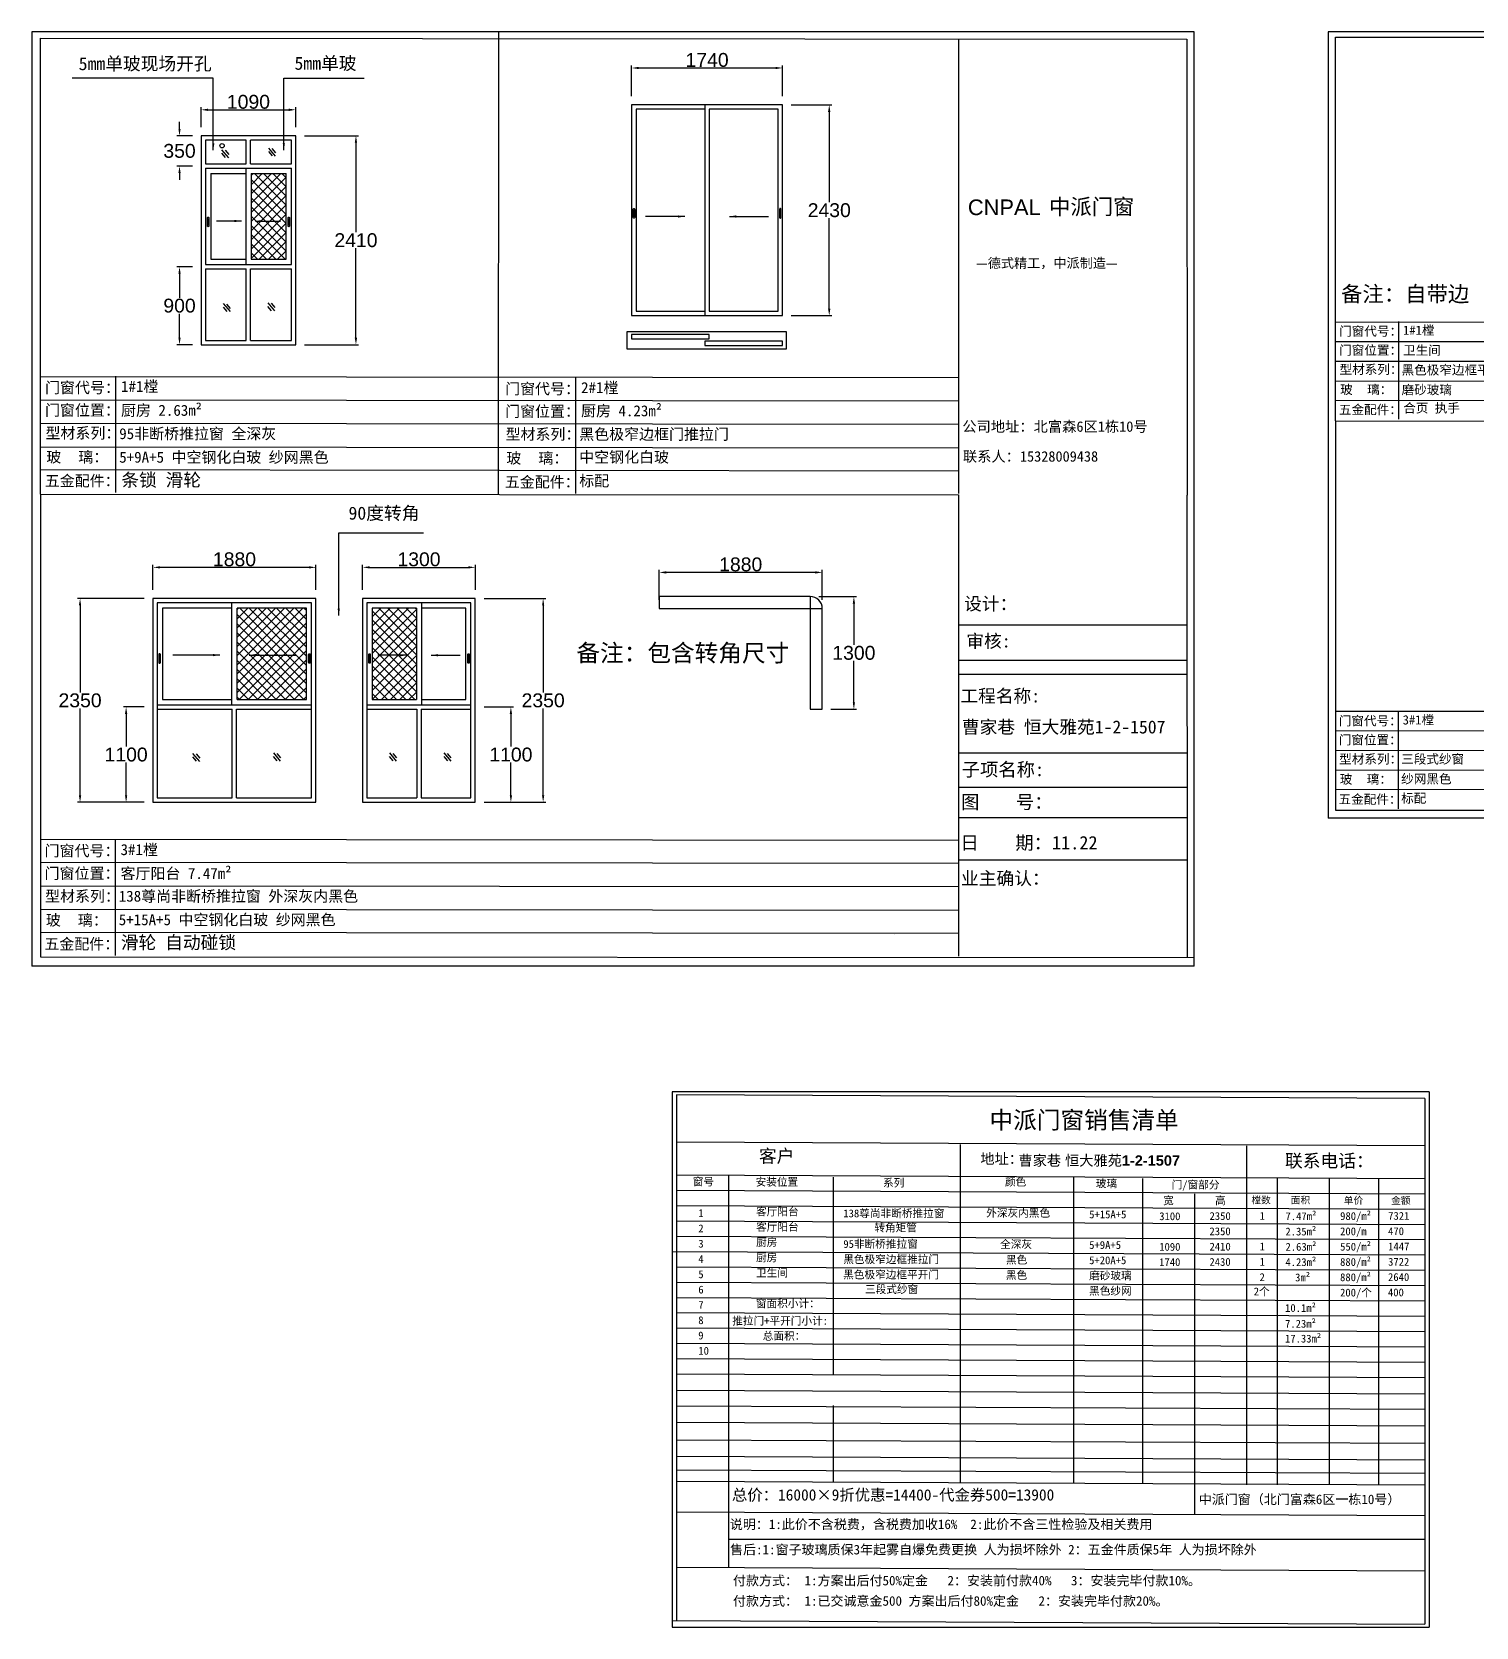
# Model space of a CAD drawing. Header units: inches. Extents: x -138455 to 599497, y -747149 to 13167.
# Drawn here: x 220317 to 236975, y -523510 to -505110 of the extents above; entities that cross this region are included whole.
import ezdxf

# ---------------------------------------------------------------- set-up
doc = ezdxf.new("R2010")
doc.units = ezdxf.units.IN
doc.header["$MEASUREMENT"] = 0
doc.header["$PDMODE"] = 35
doc.header["$PDSIZE"] = -3
doc.layers.add('0 @ 1', color=7, linetype='Continuous')
doc.styles.add('Annotative', font='arialbd.ttf')
doc.styles.add('MtXpl_', font='')
doc.styles.get("Standard").update_dxf_attribs({"font": 'arial.ttf'})
doc.styles.get('MtXpl_').set_extended_font_data('SimSun')
doc.dimstyles.get("Standard").update_dxf_attribs({"dimtxt": 80, "dimasz": 70, "dimexe": 40, "dimexo": 80, "dimgap": 0, "dimtad": 1, "dimtih": 1, "dimtoh": 1, "dimdec": 0, "dimzin": 0, "dimdsep": 46, "dimtxsty": 'Standard', "dimcen": 0.09, "dimadec": 0, "dimazin": 0, "dimtfac": 1, "dimtdec": 0, "dimtofl": 0, "dimtmove": 0, "dimatfit": 3, "dimfxl": 0, "dimtolj": 1, "dimtzin": 0, "dimarcsym": 0})

# ---------------------------------------------------------------- blocks, each defined once
blk = doc.blocks.new('*D2309')
at = {"color": 0, "lineweight": -2, "transparency": 16777216}
for p, q in [((221614, -512896), (221374, -512896)), ((221404, -512976), (221404, -513354)), ((221404, -513916), (221404, -513537)), ((221614, -513996), (221374, -513996))]:
    blk.add_line(p, q, dxfattribs=at)
at = {"color": 0, "transparency": 16777216}
for points in [[(221391, -512976), (221417, -512976), (221404, -512896)], [(221391, -513916), (221417, -513916), (221404, -513996)]]:
    blk.add_solid(points, dxfattribs=at)
at = {"layer": 'Defpoints', "color": 0, "transparency": 16777216}
for p in [(221714, -512896), (221404, -513996), (221714, -513996)]:
    blk.add_point(p, dxfattribs=at)
at = {"color": 0, "transparency": 16777216, "insert": (221404, -513446), "char_height": 160, "attachment_point": 5}
blk.add_mtext('\\A1;1100', dxfattribs=at)
blk = doc.blocks.new('123as')
at = {"color": 0}
for p, q in [((90189, 51387), (90252, 51462)), ((90194, 51330), (90312, 51470)), ((90251, 51335), (90314, 51410))]:
    blk.add_line(p, q, dxfattribs=at)
blk = doc.blocks.new('*D2310')
at = {"color": 0, "lineweight": -2, "transparency": 16777216}
for p, q in [((224132, -511546), (224132, -511256)), ((224212, -511286), (225352, -511286)), ((225432, -511546), (225432, -511256))]:
    blk.add_line(p, q, dxfattribs=at)
at = {"color": 0, "transparency": 16777216}
for points in [[(224212, -511273), (224212, -511299), (224132, -511286)], [(225352, -511273), (225352, -511299), (225432, -511286)]]:
    blk.add_solid(points, dxfattribs=at)
at = {"layer": 'Defpoints', "color": 0, "transparency": 16777216}
for p in [(225432, -511286), (224132, -511646), (225432, -511646)]:
    blk.add_point(p, dxfattribs=at)
at = {"color": 0, "transparency": 16777216, "insert": (224782, -511194), "char_height": 160, "attachment_point": 5}
blk.add_mtext('\\A1;1300', dxfattribs=at)
blk = doc.blocks.new('*D2311')
at = {"color": 0, "lineweight": -2, "transparency": 16777216}
for p, q in [((221714, -511546), (221714, -511256)), ((223514, -511286), (221794, -511286)), ((223594, -511546), (223594, -511256))]:
    blk.add_line(p, q, dxfattribs=at)
at = {"color": 0, "transparency": 16777216}
for points in [[(221794, -511273), (221794, -511299), (221714, -511286)], [(223514, -511273), (223514, -511299), (223594, -511286)]]:
    blk.add_solid(points, dxfattribs=at)
at = {"layer": 'Defpoints', "color": 0, "transparency": 16777216}
for p in [(221714, -511286), (221714, -511646), (223594, -511646)]:
    blk.add_point(p, dxfattribs=at)
at = {"color": 0, "transparency": 16777216, "insert": (222654, -511194), "char_height": 160, "attachment_point": 5}
blk.add_mtext('\\A1;1880', dxfattribs=at)
blk = doc.blocks.new('*D2312')
at = {"color": 0, "lineweight": -2, "transparency": 16777216}
for p, q in [((225532, -512896), (225872, -512896)), ((225842, -512976), (225842, -513354)), ((225842, -513916), (225842, -513537)), ((225532, -513996), (225872, -513996))]:
    blk.add_line(p, q, dxfattribs=at)
at = {"color": 0, "transparency": 16777216}
for points in [[(225829, -512976), (225855, -512976), (225842, -512896)], [(225829, -513916), (225855, -513916), (225842, -513996)]]:
    blk.add_solid(points, dxfattribs=at)
at = {"layer": 'Defpoints', "color": 0, "transparency": 16777216}
for p in [(225432, -512896), (225432, -513996), (225842, -513996)]:
    blk.add_point(p, dxfattribs=at)
at = {"color": 0, "transparency": 16777216, "insert": (225842, -513446), "char_height": 160, "attachment_point": 5}
blk.add_mtext('\\A1;1100', dxfattribs=at)
blk = doc.blocks.new('*D2313')
at = {"color": 0, "lineweight": -2, "transparency": 16777216}
for p, q in [((225532, -511646), (226244, -511646)), ((226214, -511726), (226214, -512729)), ((226214, -513916), (226214, -512913)), ((225532, -513996), (226244, -513996))]:
    blk.add_line(p, q, dxfattribs=at)
at = {"color": 0, "transparency": 16777216}
for points in [[(226201, -511726), (226227, -511726), (226214, -511646)], [(226201, -513916), (226227, -513916), (226214, -513996)]]:
    blk.add_solid(points, dxfattribs=at)
at = {"layer": 'Defpoints', "color": 0, "transparency": 16777216}
for p in [(225432, -511646), (225432, -513996), (226214, -513996)]:
    blk.add_point(p, dxfattribs=at)
at = {"color": 0, "transparency": 16777216, "insert": (226214, -512821), "char_height": 160, "attachment_point": 5}
blk.add_mtext('\\A1;2350', dxfattribs=at)
blk = doc.blocks.new('*D2314')
at = {"color": 0, "lineweight": -2, "transparency": 16777216}
for p, q in [((221614, -511646), (220843, -511646)), ((220873, -511726), (220873, -512729)), ((220873, -513916), (220873, -512913)), ((221614, -513996), (220843, -513996))]:
    blk.add_line(p, q, dxfattribs=at)
at = {"color": 0, "transparency": 16777216}
for points in [[(220859, -511726), (220886, -511726), (220873, -511646)], [(220859, -513916), (220886, -513916), (220873, -513996)]]:
    blk.add_solid(points, dxfattribs=at)
at = {"layer": 'Defpoints', "color": 0, "transparency": 16777216}
for p in [(221714, -511646), (220873, -513996), (221714, -513996)]:
    blk.add_point(p, dxfattribs=at)
at = {"color": 0, "transparency": 16777216, "insert": (220873, -512821), "char_height": 160, "attachment_point": 5}
blk.add_mtext('\\A1;2350', dxfattribs=at)
blk = doc.blocks.new('*D2315')
at = {"color": 0, "lineweight": -2, "transparency": 16777216}
for p, q in [((223460, -506308), (224085, -506308)), ((224055, -506388), (224055, -507421)), ((224055, -508638), (224055, -507605)), ((223460, -508718), (224085, -508718))]:
    blk.add_line(p, q, dxfattribs=at)
at = {"color": 0, "transparency": 16777216}
for points in [[(224041, -506388), (224068, -506388), (224055, -506308)], [(224041, -508638), (224068, -508638), (224055, -508718)]]:
    blk.add_solid(points, dxfattribs=at)
at = {"layer": 'Defpoints', "color": 0, "transparency": 16777216}
for p in [(223360, -506308), (223360, -508718), (224055, -508718)]:
    blk.add_point(p, dxfattribs=at)
at = {"color": 0, "transparency": 16777216, "insert": (224055, -507513), "char_height": 160, "attachment_point": 5}
blk.add_mtext('\\A1;2410', dxfattribs=at)
blk = doc.blocks.new('*D2316')
at = {"color": 0, "lineweight": -2, "transparency": 16777216}
for p, q in [((222270, -506208), (222270, -505978)), ((223360, -506208), (223360, -505978)), ((222350, -506008), (223280, -506008))]:
    blk.add_line(p, q, dxfattribs=at)
at = {"color": 0, "transparency": 16777216}
for points in [[(222350, -505995), (222350, -506022), (222270, -506008)], [(223280, -505995), (223280, -506022), (223360, -506008)]]:
    blk.add_solid(points, dxfattribs=at)
at = {"layer": 'Defpoints', "color": 0, "transparency": 16777216}
for p in [(223360, -506008), (222270, -506308), (223360, -506308)]:
    blk.add_point(p, dxfattribs=at)
at = {"color": 0, "transparency": 16777216, "insert": (222815, -505917), "char_height": 160, "attachment_point": 5}
blk.add_mtext('\\A1;1090', dxfattribs=at)
blk = doc.blocks.new('*D2317')
at = {"color": 0, "lineweight": -2, "transparency": 16777216}
for p, q in [((222020, -506228), (222020, -506148)), ((222170, -506308), (221990, -506308)), ((222170, -506658), (221990, -506658)), ((222020, -506738), (222020, -506818))]:
    blk.add_line(p, q, dxfattribs=at)
at = {"color": 0, "transparency": 16777216}
for points in [[(222007, -506228), (222033, -506228), (222020, -506308)], [(222007, -506738), (222033, -506738), (222020, -506658)]]:
    blk.add_solid(points, dxfattribs=at)
at = {"layer": 'Defpoints', "color": 0, "transparency": 16777216}
for p in [(222020, -506308), (222270, -506308), (222270, -506658)]:
    blk.add_point(p, dxfattribs=at)
at = {"color": 0, "transparency": 16777216, "insert": (222020, -506483), "char_height": 160, "attachment_point": 5}
blk.add_mtext('\\A1;350', dxfattribs=at)
blk = doc.blocks.new('*D2318')
at = {"color": 0, "lineweight": -2, "transparency": 16777216}
for p, q in [((222170, -507818), (221990, -507818)), ((222020, -507898), (222020, -508176)), ((222020, -508638), (222020, -508360)), ((222170, -508718), (221990, -508718))]:
    blk.add_line(p, q, dxfattribs=at)
at = {"color": 0, "transparency": 16777216}
for points in [[(222007, -507898), (222033, -507898), (222020, -507818)], [(222007, -508638), (222033, -508638), (222020, -508718)]]:
    blk.add_solid(points, dxfattribs=at)
at = {"layer": 'Defpoints', "color": 0, "transparency": 16777216}
for p in [(222270, -507818), (222020, -508718), (222270, -508718)]:
    blk.add_point(p, dxfattribs=at)
at = {"color": 0, "transparency": 16777216, "insert": (222020, -508268), "char_height": 160, "attachment_point": 5}
blk.add_mtext('\\A1;900', dxfattribs=at)
blk = doc.blocks.new('*D2319')
at = {"color": 0, "lineweight": -2, "transparency": 16777216}
for p, q in [((229075, -505952), (229544, -505952)), ((229514, -506032), (229514, -507075)), ((229514, -508302), (229514, -507258)), ((229075, -508382), (229544, -508382))]:
    blk.add_line(p, q, dxfattribs=at)
at = {"color": 0, "transparency": 16777216}
for points in [[(229500, -506032), (229527, -506032), (229514, -505952)], [(229500, -508302), (229527, -508302), (229514, -508382)]]:
    blk.add_solid(points, dxfattribs=at)
at = {"layer": 'Defpoints', "color": 0, "transparency": 16777216}
for p in [(228975, -505952), (228975, -508382), (229514, -508382)]:
    blk.add_point(p, dxfattribs=at)
at = {"color": 0, "transparency": 16777216, "insert": (229514, -507167), "char_height": 160, "attachment_point": 5}
blk.add_mtext('\\A1;2430', dxfattribs=at)
blk = doc.blocks.new('*D2320')
at = {"color": 0, "lineweight": -2, "transparency": 16777216}
for p, q in [((227235, -505852), (227235, -505496)), ((227315, -505526), (228895, -505526)), ((228975, -505852), (228975, -505496))]:
    blk.add_line(p, q, dxfattribs=at)
at = {"color": 0, "transparency": 16777216}
for points in [[(227315, -505513), (227315, -505539), (227235, -505526)], [(228895, -505513), (228895, -505539), (228975, -505526)]]:
    blk.add_solid(points, dxfattribs=at)
at = {"layer": 'Defpoints', "color": 0, "transparency": 16777216}
for p in [(228975, -505526), (227235, -505952), (228975, -505952)]:
    blk.add_point(p, dxfattribs=at)
at = {"color": 0, "transparency": 16777216, "insert": (228105, -505434), "char_height": 160, "attachment_point": 5}
blk.add_mtext('\\A1;1740', dxfattribs=at)
blk = doc.blocks.new('*D2329')
at = {"color": 0, "lineweight": -2, "transparency": 16777216}
for p, q in [((227553, -511660), (227553, -511314)), ((229433, -511660), (229433, -511314)), ((229353, -511344), (227633, -511344))]:
    blk.add_line(p, q, dxfattribs=at)
at = {"color": 0, "transparency": 16777216}
for points in [[(227633, -511331), (227633, -511358), (227553, -511344)], [(229353, -511331), (229353, -511358), (229433, -511344)]]:
    blk.add_solid(points, dxfattribs=at)
at = {"layer": 'Defpoints', "color": 0, "transparency": 16777216}
for p in [(227553, -511344), (227553, -511760), (229433, -511760)]:
    blk.add_point(p, dxfattribs=at)
at = {"color": 0, "transparency": 16777216, "insert": (228493, -511253), "char_height": 160, "attachment_point": 5}
blk.add_mtext('\\A1;1880', dxfattribs=at)
blk = doc.blocks.new('*D2330')
at = {"color": 0, "lineweight": -2, "transparency": 16777216}
for p, q in [((229395, -511623), (229828, -511623)), ((229798, -511703), (229798, -512181)), ((229798, -512843), (229798, -512364)), ((229533, -512923), (229828, -512923))]:
    blk.add_line(p, q, dxfattribs=at)
at = {"color": 0, "transparency": 16777216}
for points in [[(229785, -511703), (229811, -511703), (229798, -511623)], [(229785, -512843), (229811, -512843), (229798, -512923)]]:
    blk.add_solid(points, dxfattribs=at)
at = {"layer": 'Defpoints', "color": 0, "transparency": 16777216}
for p in [(229295, -511623), (229433, -512923), (229798, -512923)]:
    blk.add_point(p, dxfattribs=at)
at = {"color": 0, "transparency": 16777216, "insert": (229798, -512273), "char_height": 160, "attachment_point": 5}
blk.add_mtext('\\A1;1300', dxfattribs=at)

msp = doc.modelspace()

# ---------------------------------------------------------------- hatches: boundary and pattern name
h = msp.add_hatch()
h.set_pattern_fill('ANSI37', color=256, scale=600)
h.set_pattern_definition([(45, (-9090.215, -1543.39), (-53.033009, 53.033009), []), (135, (-9090.215, -1543.39), (-53.033009, -53.033009), [])])
h.paths.add_polyline_path([(222845, -506743), (223250, -506743), (223250, -507733), (222845, -507733)])
h = msp.add_hatch()
h.set_pattern_fill('ANSI37', color=256, scale=600)
h.set_pattern_definition([(45, (-4219.59, -6821.144), (-53.033009, 53.033009), []), (135, (-4219.59, -6821.144), (-53.033009, -53.033009), [])])
h.paths.add_polyline_path([(223484, -511755.8), (222684, -511755.8), (222684, -512810.8), (223484, -512810.8)])
h = msp.add_hatch()
h.set_pattern_fill('ANSI37', color=256, scale=600)
h.paths.add_polyline_path([(224751.6, -511755.8), (224241.6, -511755.8), (224241.6, -512810.8), (224751.6, -512810.8)])

# ---------------------------------------------------------------- linework, layer by layer
for p, q in [((220317.4, -505109.8), (220317.4, -510543.1)), ((233722.9, -505109.8), (220317.4, -505109.8)), ((220417.3, -510443.2), (220417.4, -505180.7)), ((220417.4, -505180.7), (233639, -505193.9)), ((225697.6, -510447.2), (225703.2, -505109.8)), ((231005, -505193.9), (231004.9, -510435.7)), ((233639, -505193.9), (233641, -510452.5)), ((233722.9, -510552.6), (233722.9, -505109.8)), ((235267.4, -505109.8), (235267.4, -509681)), ((246545.7, -505109.8), (235267.4, -505109.8)), ((235351.5, -505169.5), (246475.1, -505180.5)), ((235351.5, -509596.9), (235351.5, -505169.5)), ((228080, -505951.5), (228080, -508381.5)), ((228130, -506001.5), (228130, -508331.5)), ((223360, -506308), (222270, -506308)), ((222270, -506308), (222270, -508718)), ((222320, -506358), (222320, -506633)), ((222790, -506358), (222320, -506358)), ((222790, -506633), (222790, -506358)), ((223310, -506358), (222840, -506358)), ((222840, -506633), (222840, -506358)), ((223310, -506633), (223310, -506358)), ((223360, -508718), (223360, -506308)), ((222320, -506633), (222790, -506633)), ((222320, -506683), (223310, -506683)), ((222320, -506683), (222320, -507793)), ((222785, -506683), (222785, -507793)), ((222840, -506633), (223310, -506633)), ((223310, -507793), (223310, -506683)), ((222380, -506743), (222785, -506743)), ((222380, -506743), (222380, -507733)), ((222845, -506743), (222845, -507733)), ((222845, -506743), (223250, -506743)), ((223250, -507733), (223250, -506743)), ((222320, -507793), (223310, -507793)), ((222380, -507733), (222785, -507733)), ((222845, -507733), (223250, -507733)), ((222320, -507843), (222790, -507843)), ((222320, -507843), (222320, -508668)), ((222790, -508668), (222790, -507843)), ((222840, -508668), (222840, -507843)), ((222840, -507843), (223310, -507843)), ((223310, -508668), (223310, -507843)), ((235351.5, -508455.2), (244259, -508464.7)), ((236079.1, -508449.6), (236079.4, -509578)), ((222270, -508718), (223360, -508718)), ((222320, -508668), (222790, -508668)), ((222840, -508668), (223310, -508668)), ((235351.5, -508680.2), (244259, -508689.7)), ((235351.5, -508906.8), (244259, -508916.3)), ((220417.4, -509086.2), (231004.9, -509097.4)), ((221282.2, -509079.6), (221282.5, -510420.8)), ((226588.5, -509092.8), (226588.8, -510434.1)), ((235351.5, -509135.1), (244259, -509144.6)), ((220417.4, -509353.6), (231004.9, -509364.9)), ((235351.5, -509358), (244259, -509369.1)), ((220417.3, -509622.9), (231004.9, -509634.2)), ((235351.5, -509596.9), (244259.1, -509603.6)), ((235351.5, -509596.9), (235351.5, -514085.1)), ((235267.4, -509681), (235267.4, -514177.2)), ((220417.3, -509894.3), (231004.9, -509905.6)), ((220417.3, -510159.2), (231004.9, -510172.5)), ((220317.4, -510543.1), (220317.4, -515887.3)), ((220417.3, -510443.2), (231005, -510451.1)), ((220417.3, -510443.2), (220417.3, -515778)), ((231005, -510451.1), (231004.9, -515770.4)), ((233638.9, -510452.5), (233641, -515787.2)), ((233722.9, -515887.3), (233722.9, -510552.6)), ((223594, -511645.8), (221714, -511645.8)), ((221714, -511645.8), (221714, -513995.8)), ((223544, -511695.8), (221764, -511695.8)), ((221764, -511695.8), (221764, -513945.8)), ((222624, -512870.8), (222624, -511695.8)), ((223544, -513945.8), (223544, -511695.8)), ((223594, -513995.8), (223594, -511645.8)), ((225431.6, -511645.8), (224131.6, -511645.8)), ((224131.6, -511645.8), (224131.6, -513995.8)), ((225381.6, -511695.8), (224181.6, -511695.8)), ((224181.6, -511695.8), (224181.6, -513945.8)), ((224811.6, -511695.8), (224811.6, -512870.8)), ((225381.6, -513945.8), (225381.6, -511695.8)), ((225431.6, -513995.8), (225431.6, -511645.8)), ((221824, -511755.8), (221824, -512810.8)), ((222624, -511755.8), (221824, -511755.8)), ((223484, -511755.8), (222684, -511755.8)), ((222684, -512810.8), (222684, -511755.8)), ((223484, -512810.8), (223484, -511755.8)), ((224241.6, -511755.8), (224241.6, -512810.8)), ((224751.6, -511755.8), (224241.6, -511755.8)), ((224751.6, -511755.8), (224751.6, -512810.8)), ((225321.6, -511755.8), (224811.6, -511755.8)), ((225321.6, -512810.8), (225321.6, -511755.8)), ((231005, -511950), (233639, -511950)), ((231004.9, -512356.3), (233638.9, -512356.3)), ((231004.9, -512517.3), (233640.4, -512516.6)), ((221764, -512870.8), (223544, -512870.8)), ((221764, -512920.8), (222629, -512920.8)), ((221824, -512810.8), (222624, -512810.8)), ((222629, -513945.8), (222629, -512920.8)), ((222679, -513945.8), (222679, -512920.8)), ((222679, -512920.8), (223544, -512920.8)), ((222684, -512810.8), (223484, -512810.8)), ((224181.6, -512870.8), (225381.6, -512870.8)), ((224181.6, -512920.8), (224756.6, -512920.8)), ((224241.6, -512810.8), (224751.6, -512810.8)), ((224756.6, -512920.8), (224756.6, -513945.8)), ((224806.6, -512920.8), (224806.6, -513945.8)), ((224806.6, -512920.8), (225381.6, -512920.8)), ((224811.6, -512810.8), (225321.6, -512810.8)), ((235351.5, -512943.4), (244259, -512952.9)), ((236074.9, -512944.2), (236075.2, -514072.7)), ((235351.5, -513168.4), (244259, -513177.9)), ((231004.9, -513424.7), (233640.5, -513424.1)), ((235351.5, -513395), (244259, -513404.5)), ((235351.5, -513623.3), (244259, -513632.8)), ((231004.9, -513823.1), (233640.6, -513822.4)), ((235351.5, -513846.2), (244259, -513857.3)), ((221714, -513995.8), (223594, -513995.8)), ((221764, -513945.8), (222629, -513945.8)), ((222679, -513945.8), (223544, -513945.8)), ((224131.6, -513995.8), (225431.6, -513995.8)), ((224181.6, -513945.8), (224756.6, -513945.8)), ((224806.6, -513945.8), (225381.6, -513945.8)), ((235351.5, -514085.1), (246545.7, -514093)), ((231004.9, -514170.4), (233640.7, -514169.7)), ((246545.7, -514177.2), (235267.4, -514177.2)), ((220417.4, -514420.9), (231004.9, -514432.2)), ((221277.2, -514421.9), (221277.6, -515763.1)), ((220417.4, -514688.4), (231004.9, -514699.6)), ((231004.9, -514660.8), (233640.9, -514660.2)), ((220417.3, -514957.7), (231004.9, -514969)), ((220417.3, -515229.1), (231004.9, -515240.3)), ((220417.3, -515494), (231004.9, -515507.2)), ((230262.5, -515524.5), (230262.6, -515524.5)), ((233722.9, -515887.3), (220317.4, -515887.3)), ((220417.3, -515778), (233722.9, -515787.3)), ((227700.7, -517336.3), (227700.7, -523509.7)), ((236432.3, -517336.3), (227700.7, -517336.3)), ((236382.3, -517411.5), (227750.7, -517371.3)), ((227750.7, -517371.3), (227750.7, -523434.6)), ((236432.3, -517336.3), (236432.3, -523509.7)), ((236382.3, -517411.5), (236382.3, -523474.7)), ((236382.3, -517957.8), (227750.7, -517917.7)), ((231022.4, -517942.8), (231022.4, -520629.7)), ((234327.3, -517957.8), (234327.3, -520619.4)), ((227750.7, -518294.7), (236382.3, -518334.8)), ((228350.7, -518294.7), (228350.7, -519882.9)), ((229560.7, -518319.8), (229560.7, -520597.1)), ((232331, -518319.8), (232331, -521840.7)), ((227750.7, -518471.2), (236382.3, -518511.3)), ((233127.3, -518334.8), (233127.3, -521858.6)), ((234678.4, -518334.8), (234678.4, -521868.3)), ((235278.4, -518334.8), (235278.4, -519923.1)), ((235847.7, -518334.8), (235847.7, -521868.3)), ((227750.7, -518647.6), (236382.3, -518687.8)), ((233727.3, -518511.3), (233727.3, -520616.6)), ((227750.7, -518824.1), (236382.3, -518864.2)), ((227750.7, -519000.6), (236382.3, -519040.7)), ((227700.7, -519177.1), (236382.3, -519217.2)), ((227750.7, -519353.5), (236382.3, -519393.7)), ((227750.7, -519530), (236382.3, -519570.1)), ((227750.7, -519706.5), (236382.3, -519746.6)), ((227750.7, -519882.9), (236382.3, -519923.1)), ((228350.7, -519882.9), (228350.7, -522819.1)), ((235278.4, -519923.1), (235278.4, -521868.3)), ((227750.7, -520059.4), (236382.3, -520099.5)), ((227750.7, -520235.9), (236382.3, -520276)), ((227750.7, -520412.3), (236382.3, -520452.5)), ((227750.7, -520588.8), (236382.3, -520628.9)), ((231022.4, -520629.7), (231022.4, -521837.4)), ((233727.3, -520616.8), (233727.3, -521868.3)), ((234327.3, -520619.5), (234327.3, -521868.3)), ((227750.7, -520778), (236382.3, -520818.2)), ((227750.7, -520956.3), (236382.3, -520996.4)), ((229560.7, -520954.4), (229560.7, -521833.1)), ((227750.7, -521146.9), (236382.3, -521187)), ((227750.7, -521348.7), (236382.3, -521388.8)), ((227750.7, -521539.3), (236382.3, -521579.5)), ((227750.7, -521695.2), (236382.3, -521735.4)), ((227750.7, -521828.2), (236382.3, -521868.3)), ((233727.3, -521868.3), (233727.3, -522213.3)), ((227750.7, -522181.1), (236382.3, -522221.2)), ((228350.7, -522497.4), (236382.3, -522497.4)), ((227750.7, -522819.1), (236382.3, -522859.2)), ((227700.7, -523434.6), (236382.3, -523474.7)), ((227700.7, -523509.7), (236432.3, -523509.7))]:
    msp.add_line(p, q)
for points in [[(227235, -508381.5), (228975, -508381.5), (228975, -505951.5), (227235, -505951.5)], [(227183, -508565.8), (229015.7, -508565.8), (229015.7, -508767.7), (227183, -508767.7)], [(227235, -508651.5), (228130, -508651.5), (228130, -508601.5), (227235, -508601.5)], [(228080, -508728.5), (228975, -508728.5), (228975, -508678.5), (228080, -508678.5)]]:
    msp.add_lwpolyline(points, close=True)
for points in [[(228080, -506001.5), (227285, -506001.5), (227285, -508331.5), (228080, -508331.5)], [(228130, -508331.5), (228925, -508331.5), (228925, -506001.5), (228130, -506001.5)], [(229295.5, -511622.5), (227553.5, -511622.5), (227553.5, -511760.5), (229433.5, -511760.5)]]:
    msp.add_lwpolyline(points)
at = {"color": 0}
for points in [[(222350.6, -507356.6), (222350.6, -507356.6, -0.4142136), (222341.8, -507347.9), (222341.8, -507255.6, -0.4142136), (222350.6, -507246.8), (222350.6, -507246.8, -0.4142136), (222359.3, -507255.6), (222359.3, -507347.9, -0.4142136)], [(222350.6, -507339.1), (222350.6, -507339.1, -0.4142136), (222346.2, -507334.8), (222346.2, -507268.7, -0.4142136), (222350.6, -507264.3), (222350.6, -507264.3, -0.4142136), (222354.9, -507268.7), (222354.9, -507334.8, -0.4142136)], [(223280.2, -507356.6), (223280.2, -507356.6, -0.4142136), (223271.4, -507347.9), (223271.4, -507255.6, -0.4142136), (223280.2, -507246.8), (223280.2, -507246.8, -0.4142136), (223288.9, -507255.6), (223288.9, -507347.9, -0.4142136)], [(223280.2, -507339.1), (223280.2, -507339.1, -0.4142136), (223275.8, -507334.8), (223275.8, -507268.7, -0.4142136), (223280.2, -507264.3), (223280.2, -507264.3, -0.4142136), (223284.5, -507268.7), (223284.5, -507334.8, -0.4142136)], [(227261.3, -507257.5), (227261.3, -507257.5, -0.4142136), (227252.6, -507248.7), (227252.6, -507156.4, -0.4142136), (227261.3, -507147.7), (227261.3, -507147.7, -0.4142136), (227270, -507156.4), (227270, -507248.7, -0.4142136)], [(227261.3, -507240), (227261.3, -507240, -0.4142136), (227256.9, -507235.6), (227256.9, -507169.5, -0.4142136), (227261.3, -507165.2), (227261.3, -507165.2, -0.4142136), (227265.7, -507169.5), (227265.7, -507235.6, -0.4142136)], [(228948.7, -507257.5), (228948.7, -507257.5, 0.4142136), (228957.4, -507248.7), (228957.4, -507156.4, 0.4142136), (228948.7, -507147.7), (228948.7, -507147.7, 0.4142136), (228940, -507156.4), (228940, -507248.7, 0.4142136)], [(228948.7, -507240), (228948.7, -507240, 0.4142136), (228953.1, -507235.6), (228953.1, -507169.5, 0.4142136), (228948.7, -507165.2), (228948.7, -507165.2, 0.4142136), (228944.3, -507169.5), (228944.3, -507235.6, 0.4142136)], [(221790.3, -512392), (221790.3, -512392, 0.4142136), (221799.1, -512383.3), (221799.1, -512291, 0.4142136), (221790.3, -512282.2), (221790.3, -512282.2, 0.4142136), (221781.6, -512291), (221781.6, -512383.3, 0.4142136)], [(221790.3, -512374.5), (221790.3, -512374.5, 0.4142136), (221794.7, -512370.2), (221794.7, -512304.1, 0.4142136), (221790.3, -512299.7), (221790.3, -512299.7, 0.4142136), (221786, -512304.1), (221786, -512370.2, 0.4142136)], [(223517.6, -512392), (223517.6, -512392, -0.4142136), (223508.9, -512383.3), (223508.9, -512291, -0.4142136), (223517.6, -512282.2), (223517.6, -512282.2, -0.4142136), (223526.4, -512291), (223526.4, -512383.3, -0.4142136)], [(223517.6, -512374.5), (223517.6, -512374.5, -0.4142136), (223513.3, -512370.2), (223513.3, -512304.1, -0.4142136), (223517.6, -512299.7), (223517.6, -512299.7, -0.4142136), (223522, -512304.1), (223522, -512370.2, -0.4142136)], [(224211.7, -512392), (224211.7, -512392, -0.4142136), (224203, -512383.3), (224203, -512291, -0.4142136), (224211.7, -512282.2), (224211.7, -512282.2, -0.4142136), (224220.4, -512291), (224220.4, -512383.3, -0.4142136)], [(224211.7, -512374.5), (224211.7, -512374.5, -0.4142136), (224207.3, -512370.2), (224207.3, -512304.1, -0.4142136), (224211.7, -512299.7), (224211.7, -512299.7, -0.4142136), (224216.1, -512304.1), (224216.1, -512370.2, -0.4142136)], [(225353.9, -512392), (225353.9, -512392, -0.4142136), (225345.2, -512383.3), (225345.2, -512291, -0.4142136), (225353.9, -512282.2), (225353.9, -512282.2, -0.4142136), (225362.7, -512291), (225362.7, -512383.3, -0.4142136)], [(225353.9, -512374.5), (225353.9, -512374.5, -0.4142136), (225349.5, -512370.2), (225349.5, -512304.1, -0.4142136), (225353.9, -512299.7), (225353.9, -512299.7, -0.4142136), (225358.3, -512304.1), (225358.3, -512370.2, -0.4142136)]]:
    msp.add_lwpolyline(points, format="xyb", close=True, dxfattribs=at)
msp.add_lwpolyline([(229295.5, -512922.5), (229433.5, -512922.5), (229433.5, -511760.5, 0.4142136), (229295.5, -511622.5), (229295.5, -511622.5)], format="xyb", close=True)
msp.add_circle((222511.4, -506423.5), 25)

# ---------------------------------------------------------------- block references
at = {"xscale": -0.6684526412304121, "yscale": 0.6684526412304121, "zscale": 0.6684526412304121}
for p in [(282878.3, -540874.2), (283419.1, -540854.6), (282896.6, -542648.4), (283410.2, -542640.4), (282543.9, -547838), (283476.1, -547832.5), (284813.4, -547832.5), (285441.9, -547832.5)]:
    msp.add_blockref('123as', p, dxfattribs=at)

# ---------------------------------------------------------------- texts
msp.add_text('CNPAL', height=180.36).set_placement((231112.8, -507223.2))
at = {"style": 'MtXpl_'}
for s, height, p in [('中派门窗', 180.36, (232049.3, -507215.8)), ('—德式精工，中派制造—', 110.99, (231207.2, -507831.2)), ('公司地址：北富森6区1栋10号', 120.577, (231048.7, -509721.9)), ('联系人：15328009438', 120.577, (231055.3, -510066.6)), ('设计：', 149.85, (231069, -511780.1)), ('审核:', 149.85, (231094.9, -512210.5)), ('工程名称:', 149.85, (231026.2, -512843.8)), ('曹家巷 恒大雅苑1-2-1507', 149.846, (231043.5, -513202)), ('子项名称:', 154.84, (231041.7, -513694.7)), ('图    号：', 154.84, (231034.3, -514070.2)), ('日    期：11.22', 154.844, (231027.2, -514539.6)), ('业主确认：', 149.85, (231033.8, -514947.9))]:
    msp.add_text(s, height=height, dxfattribs=at).set_placement(p)
at = {"layer": '0 @ 1', "style": 'Annotative'}
for s, height, p in [('门窗代号：', 106.46, (235395, -508614.6)), ('门窗位置：', 106.46, (235395, -508833.9)), ('型材系列：', 106.46, (235399.4, -509055.5)), ('门窗代号：', 126.53, (220469, -509275.7)), ('门窗代号：', 126.53, (225775.3, -509288.9)), ('玻    璃：', 106.46, (235406.9, -509287.8)), ('门窗位置：', 126.53, (220469, -509536.4)), ('门窗位置：', 126.53, (225775.3, -509549.6)), ('五金配件：', 106.46, (235392.3, -509519.3)), ('型材系列：', 126.53, (220474.3, -509799.7)), ('型材系列：', 126.53, (225780.6, -509813)), ('玻    璃：', 126.53, (220483.2, -510075.8)), ('玻    璃：', 126.53, (225789.5, -510089.1)), ('五金配件：', 126.53, (220465.9, -510350.9)), ('五金配件：', 126.53, (225772.2, -510364.2)), ('门窗代号：', 106.46, (235390.8, -513109.2)), ('门窗位置：', 106.46, (235390.8, -513328.5)), ('型材系列：', 106.46, (235395.2, -513550.1)), ('玻    璃：', 106.46, (235402.7, -513782.4)), ('五金配件：', 106.46, (235388.1, -514013.9)), ('门窗代号：', 126.53, (220464, -514618)), ('门窗位置：', 126.53, (220464, -514878.7)), ('型材系列：', 126.53, (220469.4, -515142)), ('玻    璃：', 126.53, (220478.2, -515418.2)), ('五金配件：', 126.53, (220460.9, -515693.3)), ('曹家巷 恒大雅苑1-2-1507', 120, (231696.3, -518187.8))]:
    msp.add_text(s, height=height, dxfattribs=at).set_placement(p)
for s, width, heights, insert, char_height, attachment_point in [('{\\fSimSun|b1|i0|c134|p2;5mm单玻现场开孔}', 4396.385, [0], (222390.7, -505400.8), 150, 3), ('{\\fSimSun|b1|i0|c134|p2;5mm单玻}', 4396.385, [0], (223345.9, -505396.5), 150, 1), ('{\\fSimSun|b1|i0|c134|p2;备注：自带边}', 3513, [0], (235417.3, -508041.6), 180.693, 1), ('{\\fSimSun|b1|i0|c134|p2;1#1樘}', 4396.385, [0], (236132.1, -508497.3), 106.455, 1), ('{\\fSimSun|b1|i0|c134|p2;卫生间}', 4396.385, [0], (236132.2, -508728.7), 106.455, 1), ('{\\fSimSun|b1|i0|c134|p2;黑色极窄边框平开门（自带边）}', 4396.385, [0], (236115, -508955.5), 106.455, 1), ('{\\fSimSun|b1|i0|c134|p2;1#1樘}', 4396.385, [0], (221345.2, -509136.2), 126.534, 1), ('{\\fSimSun|b1|i0|c134|p2;2#1樘}', 4396.385, [0], (226651.5, -509149.5), 126.534, 1), ('{\\fSimSun|b1|i0|c134|p2;磨砂玻璃}', 4396.385, [0], (236115.1, -509183.8), 106.455, 1), ('{\\fSimSun|b1|i0|c134|p2;厨房 2.63m²}', 4396.385, [0], (221345.3, -509411.3), 126.534, 1), ('{\\fSimSun|b1|i0|c134|p2;厨房 4.23m²}', 4396.385, [0], (226651.6, -509417), 126.534, 1), ('{\\fSimSun|b1|i0|c134|p2;合页 执手}', 4396.385, [175.9], (236134.6, -509394.6), 106.455, 1), ('{\\fSimSun|b1|i0|c134|p2;95非断桥推拉窗 全深灰}', 4396.385, [0], (221324.9, -509680.9), 126.534, 1), ('{\\fSimSun|b1|i0|c134|p2;黑色极窄边框门推拉门 }', 4396.385, [0], (226630.5, -509687), 126.534, 1), ('{\\fSimSun|b1|i0|c134|p2;5+9A+5 中空钢化白玻 纱网黑色}', 4396.385, [0], (221325, -509952.2), 126.534, 1), ('{\\fSimSun|b1|i0|c134|p2;中空钢化白玻 }', 4396.385, [0], (226630.6, -509950.6), 126.534, 1), ('{\\fSimSun|b1|i0|c134|p2;条锁 滑轮}', 4396.385, [175.9], (221348.2, -510202.8), 150, 1), ('{\\fSimSun|b1|i0|c134|p2;标配}', 4396.385, [0], (226630.6, -510224.4), 126.534, 1), ('{\\fSimSun|b1|i0|c134|p2;90度转角}', 4396.385, [0], (223969.4, -510585.7), 150, 1), ('{\\fSimSun|b1|i0|c134|p2;备注：包含转角尺寸}', 4396.385, [0], (226597.6, -512173), 200, 1), ('{\\fSimSun|b1|i0|c134|p2;3#1樘}', 4396.385, [0], (236127.9, -512991.9), 106.455, 1), ('{\\fSimSun|b1|i0|c134|p2;三段式纱窗}', 4396.385, [0], (236110.3, -513443.7), 106.455, 1), ('{\\fSimSun|b1|i0|c134|p2;纱网黑色}', 4396.385, [0], (236110.3, -513672), 106.455, 1), ('{\\fSimSun|b1|i0|c134|p2;标配}', 4396.385, [0], (236110, -513895.1), 106.455, 1), ('{\\fSimSun|b1|i0|c134|p2;3#1樘}', 4396.385, [0], (221340.2, -514478.6), 126.534, 1), ('{\\fSimSun|b1|i0|c134|p2;客厅阳台 7.47m²}', 4396.385, [0], (221340.3, -514753.6), 126.534, 1), ('{\\fSimSun|b1|i0|c134|p2;138尊尚非断桥推拉窗 外深灰内黑色}', 4396.385, [0], (221319.2, -515015.6), 126.534, 1), ('{\\fSimSun|b1|i0|c134|p2;5+15A+5 中空钢化白玻 纱网黑色}', 4396.385, [0], (221319.3, -515287), 126.534, 1), ('{\\fSimSun|b1|i0|c134|p2;滑轮 自动碰锁}', 4396.385, [175.9], (221343.2, -515537.5), 150, 1), ('{\\fSimSun|b1|i0|c134|p2;中派门窗销售清单}', 2802.276, [0], (231361.9, -517560.7), 200, 1), ('{\\fSimSun|b1|i0|c134|p2;客户}', 485.592, [0], (228702.1, -518000.8), 150, 1), ('{\\fSimSun|b1|i0|c134|p2;地址：}', 3483.473, [0], (231256.7, -518047.5), 120, 1), ('{\\fSimSun|b1|i0|c134|p2;联系电话：}', 1409.924, [0], (234770.8, -518055.8), 150, 1), ('{\\fSimSun|b1|i0|c134|p2;窗号}', 485.592, [0], (227939.4, -518327.3), 90, 1), ('{\\fSimSun|b1|i0|c134|p2;安装位置}', 706.927, [0], (228664.2, -518329.8), 90, 1), ('{\\fSimSun|b1|i0|c134|p2;颜色}', 485.592, [0], (231540.4, -518328.6), 90, 1), ('{\\fSimSun|b1|i0|c134|p2;系列}', 485.592, [0], (230134.3, -518339.9), 90, 1), ('{\\fSimSun|b1|i0|c134|p2;玻璃}', 485.592, [0], (232588.7, -518347.6), 90, 1), ('{\\fSimSun|b1|i0|c134|p2;门/窗部分}', 603.897, [0], (233462.7, -518362.3), 90, 1), ('{\\fSimSun|b1|i0|c134|p2;1}', 485.592, [0], (228003.7, -518689.6), 90, 1), ('{\\fSimSun|b1|i0|c134|p2;客厅阳台}', 1226.654, [0], (228670.2, -518672.5), 90, 1), ('{\\fSimSun|b1|i0|c134|p2;138尊尚非断桥推拉窗}', 1528.495, [129], (229676.4, -518692.8), 90, 1), ('{\\fSimSun|b1|i0|c134|p2;外深灰内黑色}', 1460.301, [0], (231324.5, -518687.5), 90, 1), ('{\\fSimSun|b1|i0|c134|p2;宽 }', 603.897, [0], (233363.9, -518544.3), 90, 1), ('{\\fSimSun|b1|i0|c134|p2;高 }', 603.897, [0], (233963.9, -518544.3), 90, 1), ('{\\fSimSun|b1|i0|c134|p2;樘数}', 603.897, [0], (234382.7, -518544.5), 80, 1), ('{\\fSimSun|b1|i0|c134|p2;面积}', 603.897, [0], (234837.1, -518544.5), 80, 1), ('{\\fSimSun|b1|i0|c134|p2;单价}', 603.897, [0], (235448.1, -518548.3), 80, 1), ('{\\fSimSun|b1|i0|c134|p2;金额}', 603.897, [0], (235995.1, -518549.7), 80, 1), ('{\\fSimSun|b1|i0|c134|p2;2}', 485.592, [0], (228003.7, -518866), 90, 1), ('{\\fSimSun|b1|i0|c134|p2;客厅阳台}', 1226.654, [0], (228670.2, -518848.9), 90, 1), ('{\\fSimSun|b1|i0|c134|p2;转角矩管}', 1528.495, [129], (230034.3, -518857.6), 90, 1), ('{\\fSimSun|b1|i0|c134|p2;5+15A+5}', 1460.301, [0], (232512.2, -518704.3), 90, 1), ('{\\fSimSun|b1|i0|c134|p2;3100}', 1460.301, [0], (233319.8, -518725.6), 90, 1), ('{\\fSimSun|b1|i0|c134|p2;2350}', 1460.301, [0], (233899.9, -518723), 90, 1), ('{\\fSimSun|b1|i0|c134|p2;1}', 102.542, [0], (234478.5, -518721.8), 90, 1), ('{\\fSimSun|b1|i0|c134|p2;7.47m²}', 1460.301, [0], (234776.1, -518725.5), 90, 1), ('{\\fSimSun|b1|i0|c134|p2;980/m²}', 1460.301, [0], (235406.5, -518723.6), 90, 1), ('{\\fSimSun|b1|i0|c134|p2;7321}', 1460.301, [0], (235960.3, -518721.6), 90, 1), ('{\\fSimSun|b1|i0|c134|p2;3}', 485.592, [0], (228003.7, -519042.5), 90, 1), ('{\\fSimSun|b1|i0|c134|p2;厨房}', 1226.654, [0], (228670.2, -519025.4), 90, 1), ('{\\fSimSun|b1|i0|c134|p2;95非断桥推拉窗}', 1528.495, [129], (229676.4, -519045.7), 90, 1), ('{\\fSimSun|b1|i0|c134|p2;全深灰}', 1460.301, [0], (231484.8, -519048.6), 90, 1), ('{\\fSimSun|b1|i0|c134|p2;5+9A+5}', 1460.301, [0], (232512.2, -519057.2), 90, 1), ('{\\fSimSun|b1|i0|c134|p2;2350}', 1460.301, [0], (233899.1, -518899.5), 90, 1), ('{\\fSimSun|b1|i0|c134|p2;2.35m²}', 1460.301, [0], (234775.3, -518902), 90, 1), ('{\\fSimSun|b1|i0|c134|p2;2.63m²}', 1460.301, [0], (234776.1, -519078.5), 90, 1), ('{\\fSimSun|b1|i0|c134|p2;550/m²}', 1460.301, [0], (235406.5, -519076.6), 90, 1), ('{\\fSimSun|b1|i0|c134|p2;200/m}', 1460.301, [0], (235405.7, -518900.1), 90, 1), ('{\\fSimSun|b1|i0|c134|p2;470}', 1460.301, [0], (235959.5, -518898.1), 90, 1), ('{\\fSimSun|b1|i0|c134|p2;4}', 485.592, [0], (228003.7, -519219), 90, 1), ('{\\fSimSun|b1|i0|c134|p2;厨房}', 1226.654, [0], (228669.4, -519201.9), 90, 1), ('{\\fSimSun|b1|i0|c134|p2;黑色极窄边框推拉门}', 1528.495, [129], (229675.5, -519222.2), 90, 1), ('{\\fSimSun|b1|i0|c134|p2;黑色}', 1460.301, [0], (231551.9, -519227.6), 90, 1), ('{\\fSimSun|b1|i0|c134|p2;5+20A+5}', 1460.301, [0], (232511.4, -519233.7), 90, 1), ('{\\fSimSun|b1|i0|c134|p2;1090}', 1460.301, [0], (233319.8, -519078.5), 90, 1), ('{\\fSimSun|b1|i0|c134|p2;2410}', 1460.301, [0], (233899.9, -519076), 90, 1), ('{\\fSimSun|b1|i0|c134|p2;1}', 102.542, [0], (234478.5, -519074.7), 90, 1), ('{\\fSimSun|b1|i0|c134|p2;4.23m²}', 1460.301, [0], (234775.3, -519255), 90, 1), ('{\\fSimSun|b1|i0|c134|p2;880/m²}', 1460.301, [0], (235405.7, -519253), 90, 1), ('{\\fSimSun|b1|i0|c134|p2;1447}', 1460.301, [0], (235960.3, -519074.6), 90, 1), ('{\\fSimSun|b1|i0|c134|p2;5}', 485.592, [0], (228003.7, -519395.4), 90, 1), ('{\\fSimSun|b1|i0|c134|p2;卫生间}', 1226.654, [0], (228669.4, -519378.5), 90, 1), ('{\\fSimSun|b1|i0|c134|p2;黑色极窄边框平开门}', 1528.495, [129], (229674.7, -519398.8), 90, 1), ('{\\fSimSun|b1|i0|c134|p2;黑色}', 1460.301, [0], (231551.1, -519404.1), 90, 1), ('{\\fSimSun|b1|i0|c134|p2;磨砂玻璃}', 1460.301, [0], (232511.4, -519410.2), 90, 1), ('{\\fSimSun|b1|i0|c134|p2;1740}', 1460.301, [0], (233319, -519255), 90, 1), ('{\\fSimSun|b1|i0|c134|p2;2430}', 1460.301, [0], (233899.1, -519252.5), 90, 1), ('{\\fSimSun|b1|i0|c134|p2;2}', 102.542, [0], (234476.9, -519427.7), 90, 1), ('{\\fSimSun|b1|i0|c134|p2;1}', 102.542, [0], (234477.7, -519251.2), 90, 1), ('{\\fSimSun|b1|i0|c134|p2;3m²}', 1460.301, [0], (234887.3, -519431.5), 90, 1), ('{\\fSimSun|b1|i0|c134|p2;880/m²}', 1460.301, [0], (235405.7, -519429.5), 90, 1), ('{\\fSimSun|b1|i0|c134|p2;3722}', 1460.301, [0], (235959.5, -519251.1), 90, 1), ('{\\fSimSun|b1|i0|c134|p2;2640}', 1460.301, [0], (235958.7, -519427.5), 90, 1), ('{\\fSimSun|b1|i0|c134|p2;6}', 485.592, [0], (228003.7, -519571.9), 90, 1), ('{\\fSimSun|b1|i0|c134|p2;三段式纱窗}', 1528.495, [129], (229926.1, -519567.7), 90, 1), ('{\\fSimSun|b1|i0|c134|p2;黑色纱网}', 1460.301, [0], (232510.6, -519586.6), 90, 1), ('{\\fSimSun|b1|i0|c134|p2;2个}', 455.775, [0], (234410.1, -519593), 90, 1), ('{\\fSimSun|b1|i0|c134|p2;200/个}', 1460.301, [0], (235405.7, -519606), 90, 1), ('{\\fSimSun|b1|i0|c134|p2;400}', 1460.301, [0], (235957.9, -519604), 90, 1), ('{\\fSimSun|b1|i0|c134|p2;7}', 485.592, [0], (228003.7, -519748.4), 90, 1), ('{\\fSimSun|b1|i0|c134|p2;窗面积小计：}', 1226.654, [0], (228667.8, -519731.5), 90, 1), ('{\\fSimSun|b1|i0|c134|p2;10.1m²}', 1460.301, [0], (234771.2, -519784.3), 90, 1), ('{\\fSimSun|b1|i0|c134|p2;8}', 485.592, [0], (228003.2, -519924.9), 90, 1), ('{\\fSimSun|b1|i0|c134|p2;推拉门+平开门小计:}', 1226.654, [0], (228394.9, -519932.1), 90, 1), ('{\\fSimSun|b1|i0|c134|p2;7.23m²}', 1460.301, [0], (234771.2, -519966), 90, 1), ('{\\fSimSun|b1|i0|c134|p2;9}', 485.592, [0], (228002.7, -520101.3), 90, 1), ('{\\fSimSun|b1|i0|c134|p2;总面积：}', 1226.654, [0], (228747.1, -520106.2), 90, 1), ('{\\fSimSun|b1|i0|c134|p2;17.33m²}', 1460.301, [0], (234770.4, -520137.3), 90, 1), ('{\\fSimSun|b1|i0|c134|p2;10}', 485.592, [0], (228003.7, -520277.8), 90, 1), ('{\\fSimSun|b1|i0|c134|p2;总价：16000×9折优惠=14400-代金券500=13900}', 5602.533, [0], (228391.1, -521919.7), 130, 1), ('{\\fSimSun|b1|i0|c134|p2;中派门窗（北门富森6区一栋10号）}', 2734.804, [0], (233776, -521981.1), 110, 1), ('{\\fSimSun|b1|i0|c134|p2;说明：1:此价不含税费，含税费加收16%  2:此价不含三性检验及相关费用}', 6113.097, [0], (228367, -522268.8), 110, 1), ('{\\fSimSun|b1|i0|c134|p2;售后:1:窗子玻璃质保3年起雾自爆免费更换 人为损坏除外 2：五金件质保5年 人为损坏除外  }', 6510.182, [0], (228369.7, -522561), 110, 1), ('{\\fSimSun|b1|i0|c134|p2;付款方式： 1:方案出后付50%定金   2：安装前付款40%   3：安装完毕付款10%。}', 7146.186, [0], (228403.6, -522918.3), 110, 1), ('{\\fSimSun|b1|i0|c134|p2;付款方式： 1:已交诚意金500 方案出后付80%定金   2：安装完毕付款20%。}', 7146.186, [0], (228403.6, -523153.3), 110, 1)]:
    msp.add_mtext_dynamic_manual_height_columns(s, width=width, gutter_width=903.5, heights=heights, dxfattribs=dict(at, insert=insert, char_height=char_height, attachment_point=attachment_point))

# ---------------------------------------------------------------- dimensions: what is measured, and where the dimension line sits
for base, p1, p2, picture, middle in [((228975, -505525.8), (227235, -505951.5), (228975, -505951.5), '*D2320', (228105, -505434.2)), ((223360, -506008.4), (222270, -506308), (223360, -506308), '*D2316', (222815, -505916.7)), ((221714, -511286.1), (223594, -511645.8), (221714, -511645.8), '*D2311', (222654, -511194.4)), ((225431.6, -511286.1), (224131.6, -511645.8), (225431.6, -511645.8), '*D2310', (224781.6, -511194.4))]:
    dim = msp.add_linear_dim(base=base, p1=p1, p2=p2, dimstyle='Standard', override={"dimtxt": 160, "dimasz": 80, "dimexe": 30, "dimexo": 100, "dimgap": 10, "dimfxl": 100})
    dim.commit()
    dim.dimension.update_dxf_attribs({"geometry": picture, "text_midpoint": middle})
for base, p1, p2, picture, middle in [((229513.6, -508381.5), (228975, -505951.5), (228975, -508381.5), '*D2319', (229513.6, -507166.5)), ((222019.9, -506308), (222270, -506658), (222270, -506308), '*D2317', (222019.9, -506483)), ((224054.7, -508718), (223360, -506308), (223360, -508718), '*D2315', (224054.7, -507513)), ((222019.9, -508718), (222270, -507818), (222270, -508718), '*D2318', (222019.9, -508268)), ((220872.6, -513995.8), (221714, -511645.8), (221714, -513995.8), '*D2314', (220872.6, -512820.8)), ((226214.1, -513995.8), (225431.6, -511645.8), (225431.6, -513995.8), '*D2313', (226214.1, -512820.8)), ((229798, -512922.5), (229295.5, -511622.5), (229433.5, -512922.5), '*D2330', (229798, -512272.5)), ((225842.1, -513995.8), (225431.6, -512895.8), (225431.6, -513995.8), '*D2312', (225842.1, -513445.8))]:
    dim = msp.add_linear_dim(base=base, p1=p1, p2=p2, angle=90, dimstyle='Standard', override={"dimtxt": 160, "dimasz": 80, "dimexe": 30, "dimexo": 100, "dimgap": 10, "dimfxl": 100})
    dim.commit()
    dim.dimension.update_dxf_attribs({"geometry": picture, "text_midpoint": middle})
dim = msp.add_linear_dim(base=(227553.5, -511344.5), p1=(229433.5, -511760.5), p2=(227553.5, -511760.5), dimstyle='Standard', override={"dimtxt": 160, "dimasz": 80, "dimexe": 30, "dimexo": 100, "dimgap": 10, "dimfxl": 100})
dim.commit()
dim.dimension.update_dxf_attribs({"geometry": '*D2329', "text_midpoint": (228493.5, -511344.5), "dimtype": 160})
dim = msp.add_linear_dim(base=(221403.9, -513995.8), p1=(221714, -512895.8), p2=(221714, -513995.8), angle=90, dimstyle='Standard', override={"dimtxt": 160, "dimasz": 80, "dimexe": 30, "dimexo": 100, "dimgap": 10, "dimfxl": 100})
dim.commit()
dim.dimension.update_dxf_attribs({"geometry": '*D2309', "text_midpoint": (221403.9, -513445.8), "dimtype": 160})

# ---------------------------------------------------------------- leaders
for points in [[(222409.3, -506473.5), (222409.3, -505644.9), (220780.8, -505644.9)], [(223223, -506473.5), (223223, -505644.9), (224148, -505644.9)], [(222733.9, -507291), (222445.9, -507291)], [(222896.1, -507291), (223184.1, -507291)], [(227848.5, -507239), (227396.1, -507239)], [(228361.5, -507239), (228813.9, -507239)], [(223856.7, -511842), (223856.7, -510888.5), (224833, -510888.5)], [(222484.4, -512297.9), (221941.6, -512297.9)], [(222823.6, -512297.9), (223366.4, -512297.9)], [(224641.5, -512299.9), (224306.6, -512299.9)], [(224921.7, -512299.9), (225256.7, -512299.9)]]:
    msp.add_leader(points, dimstyle='Standard', override={"dimtxt": 160, "dimasz": 80, "dimexe": 30, "dimexo": 100, "dimgap": 10, "dimtad": 0, "dimfxl": 100})

doc.saveas('drawing.dxf')
